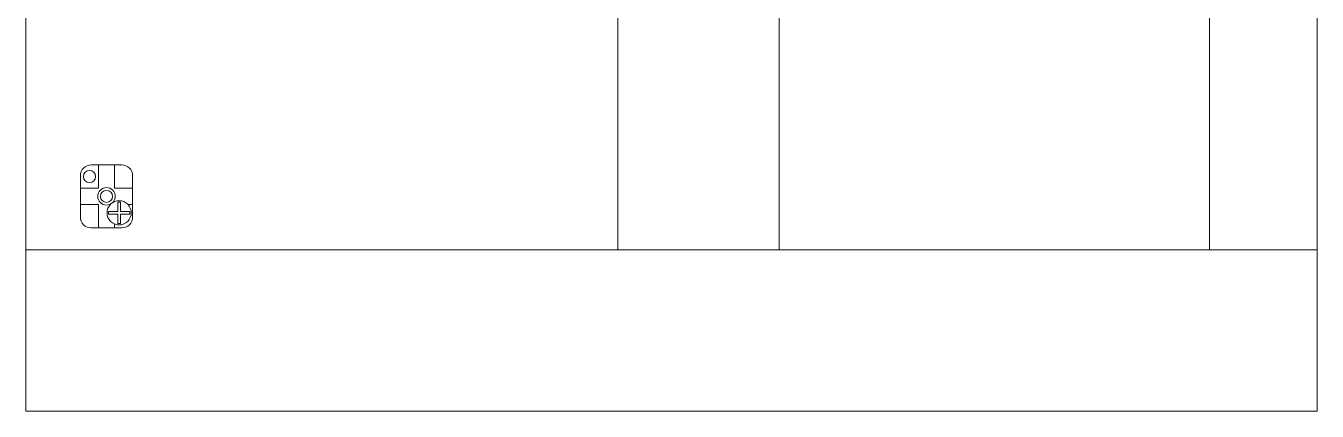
# Model space of a CAD drawing. Header units: millimetres. Extents: x -5035 to 14510, y -7775 to 12.
# Drawn here: x 1089.2 to 1569.2, y -2959.5 to -2816.3 of the extents above; entities that cross this region are included whole.
import ezdxf

# ---------------------------------------------------------------- set-up
doc = ezdxf.new("R2010")
doc.units = ezdxf.units.MM
doc.layers.add('eProC - L2', color=41, linetype='Continuous', lineweight=20)

msp = doc.modelspace()

# ---------------------------------------------------------------- linework, layer by layer
at = {"layer": 'eProC - L2'}
for p, q in [((1116.21, -2867.94), (1116.21, -2876.64)), ((1122.21, -2867.94), (1122.21, -2876.64)), ((1116.21, -2876.64), (1109.51, -2876.64)), ((1128.91, -2876.64), (1122.21, -2876.64)), ((1116.21, -2882.64), (1109.51, -2882.64)), ((1116.21, -2882.64), (1116.21, -2891.34)), ((1123.4, -2885.23), (1123.4, -2881.8)), ((1124.4, -2885.23), (1124.4, -2881.8)), ((1128.91, -2882.64), (1127.15, -2882.64)), ((1119.91, -2886.23), (1123.4, -2886.23)), ((1119.92, -2885.23), (1123.4, -2885.23)), ((1123.4, -2889.72), (1123.4, -2886.23)), ((1124.4, -2885.23), (1127.84, -2885.23)), ((1124.4, -2889.72), (1124.4, -2886.23)), ((1124.4, -2886.23), (1127.84, -2886.23)), ((1122.21, -2889.93), (1122.21, -2891.34))]:
    msp.add_line(p, q, dxfattribs=at)
for points in [[(1089.21, -1759.46), (1569.21, -1759.46), (1569.21, -2959.46), (1089.21, -2959.46), (1089.21, -1759.46)], [(1309.21, -2254.51), (1369.21, -2254.51), (1369.21, -2899.46), (1309.21, -2899.46), (1309.21, -2254.51)], [(1529.21, -2254.51), (1569.21, -2254.51), (1569.21, -2899.46), (1529.21, -2899.46), (1529.21, -2254.51)], [(1569.21, -2899.46), (1089.21, -2899.46), (1089.21, -2959.46), (1569.21, -2959.46), (1569.21, -2899.46)]]:
    msp.add_lwpolyline(points, dxfattribs=at)
msp.add_lwpolyline([(1128.91, -2871.94), (1128.91, -2887.34, -0.414214), (1124.91, -2891.34), (1113.51, -2891.34, -0.414214), (1109.51, -2887.34), (1109.51, -2871.94, -0.414214), (1113.51, -2867.94), (1124.91, -2867.94, -0.414214)], format="xyb", close=True, dxfattribs=at)
for centre, radius in [((1112.86, -2872.29), 2.25), ((1119.21, -2879.64), 3.25), ((1119.21, -2879.64), 2.25), ((1123.9, -2885.76), 4.5)]:
    msp.add_circle(centre, radius, dxfattribs=at)
for start, end in [(82.436, 96.8255), (172.436, 186.8255), (353.1745, 7.564), (263.1745, 277.564)]:
    msp.add_arc((1123.88, -2885.76), 3.99, start, end, dxfattribs=at)

doc.saveas('drawing.dxf')
